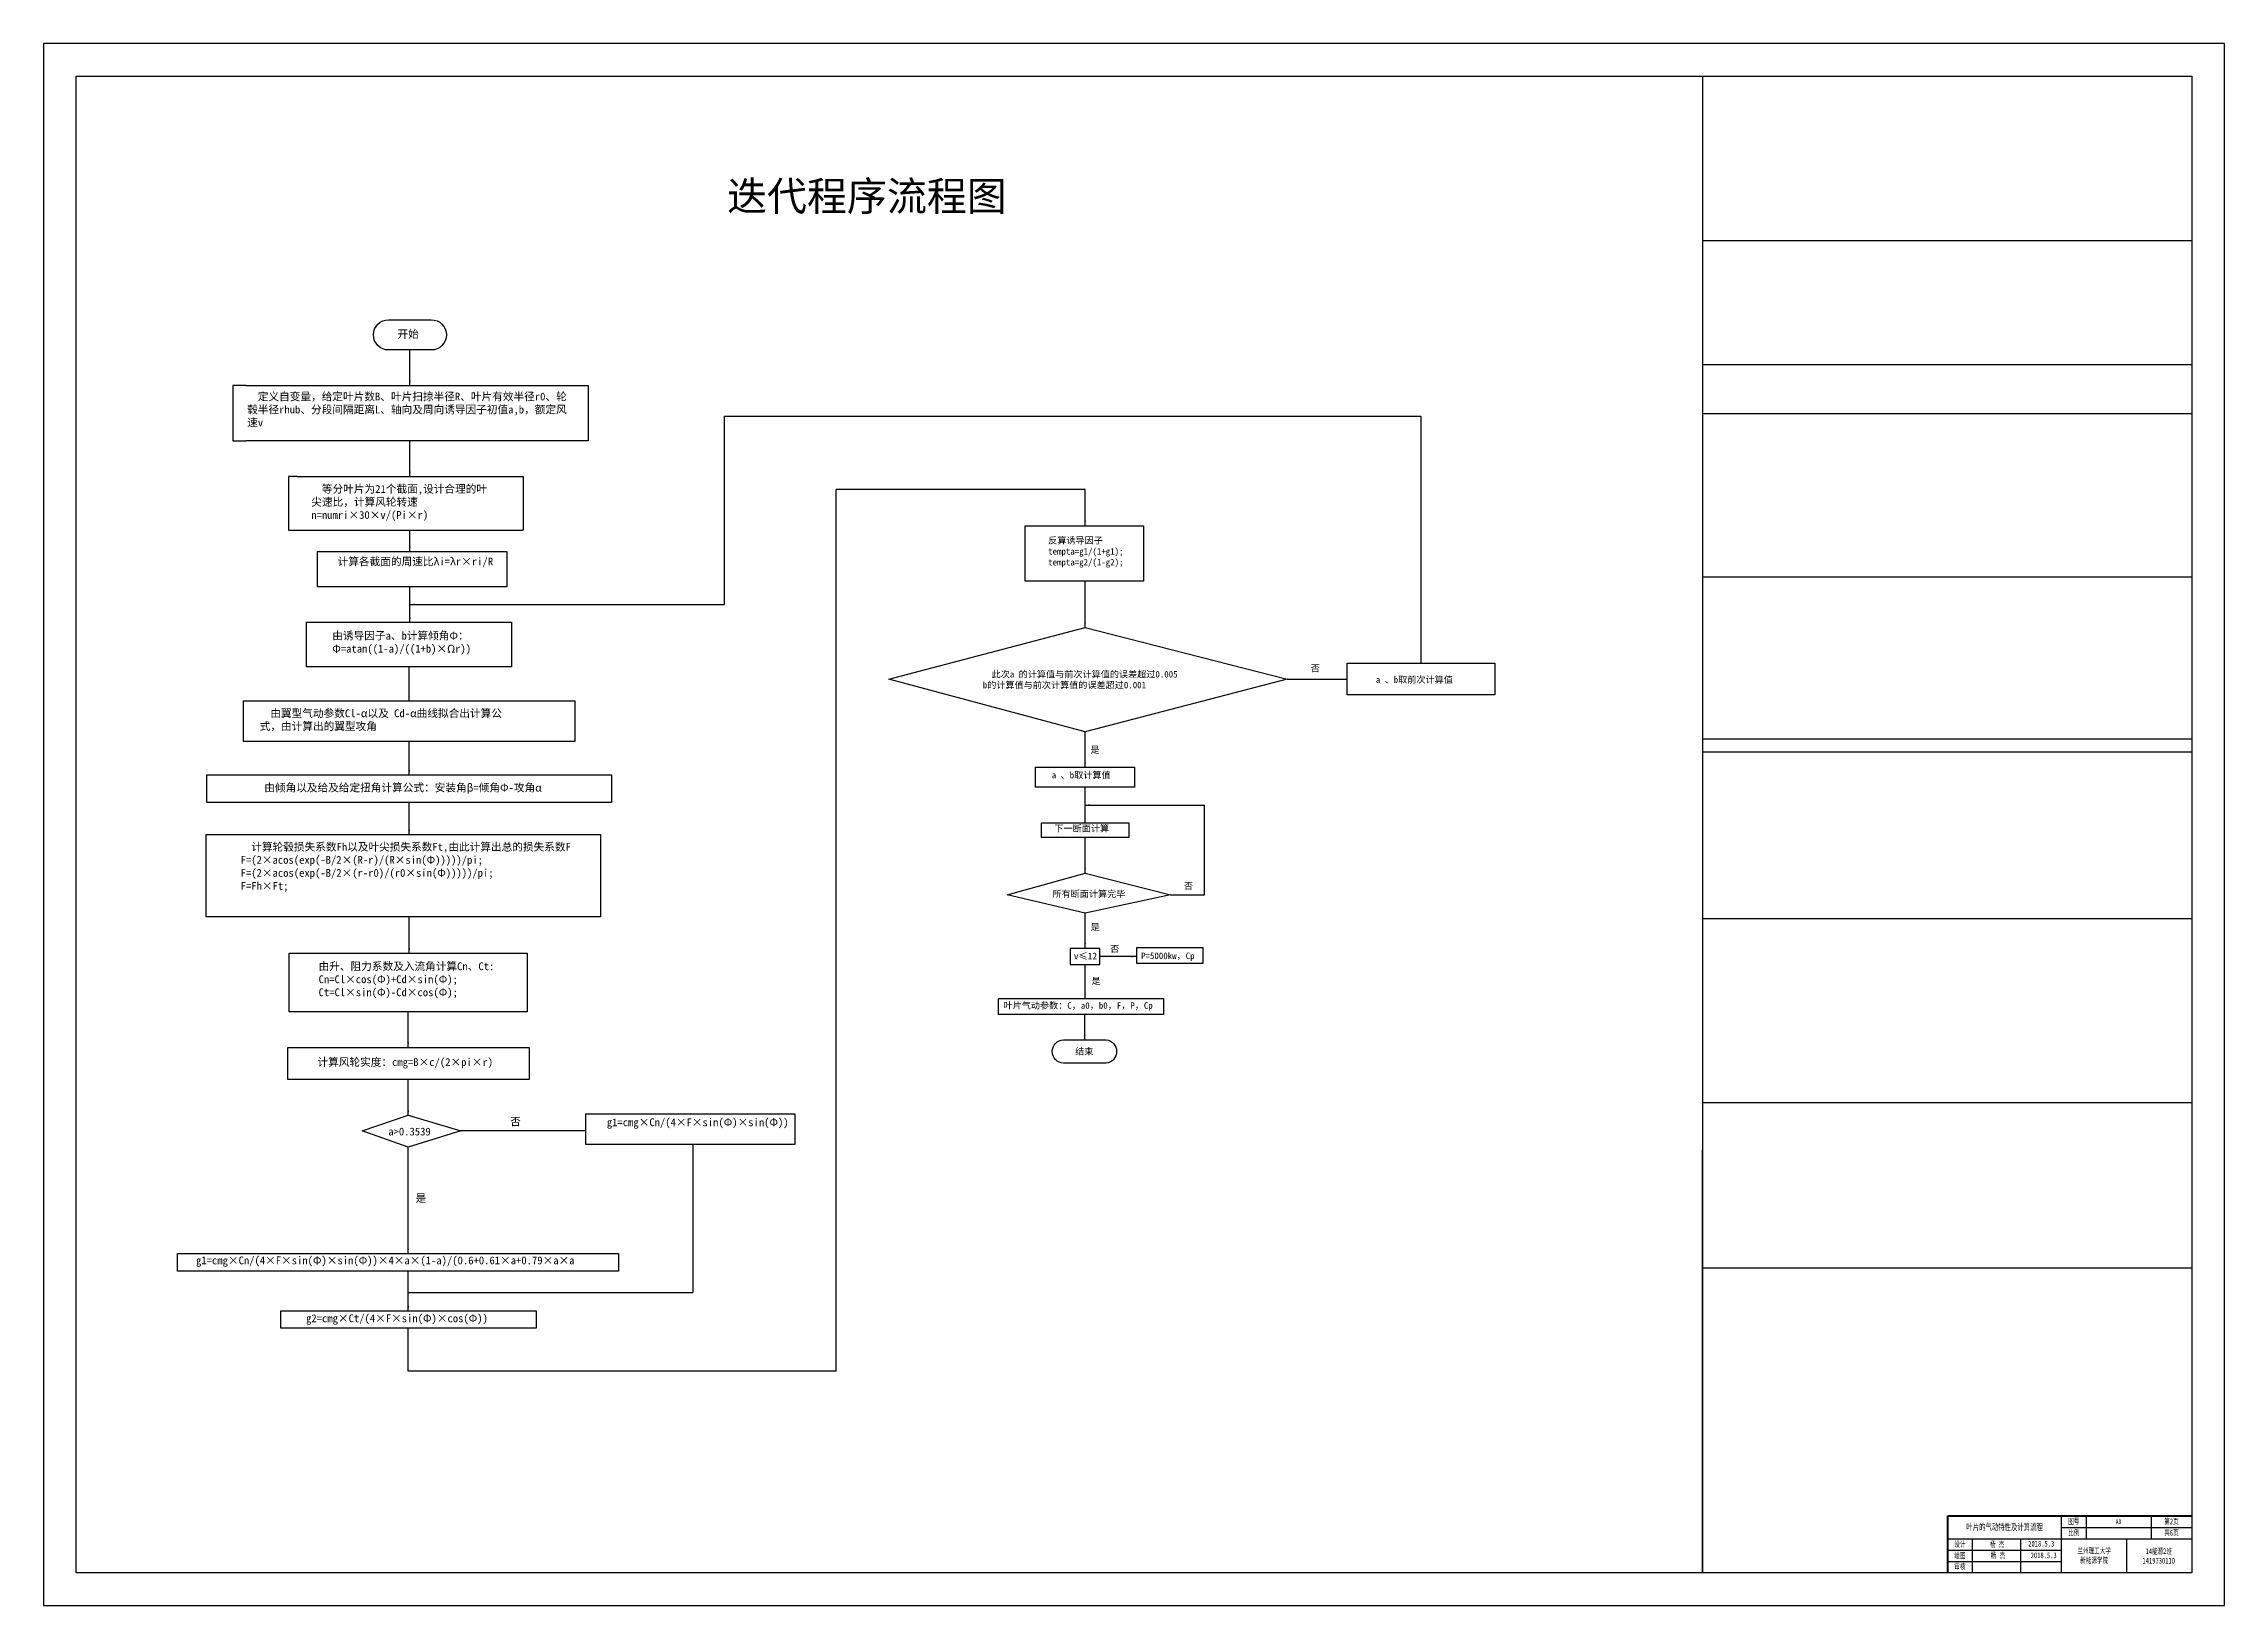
# Model space of a CAD drawing. Header units: millimetres. Extents: x 741 to 2081, y 205 to 1165.
import ezdxf

# ---------------------------------------------------------------- set-up
doc = ezdxf.new("R2010")
doc.units = ezdxf.units.MM
for name, color, linetype, lineweight in [('粗实线', 7, 'Continuous', 50), ('细线', 7, 'Continuous', 25), ('细线 @ 1', 7, 'Continuous', 25)]:
    doc.layers.add(name, color=color, linetype=linetype, lineweight=lineweight)
doc.layers.add('细实线', color=3, linetype='Continuous', lineweight=25, plot=False)
doc.styles.get("Standard").update_dxf_attribs({"font": 'txt', "bigfont": 'gbcbig.shx'})
doc.styles.add('宋体', font='', dxfattribs={"height": 5})
doc.styles.add('文字', font='', dxfattribs={"width": 0.7, "height": 2.5})
doc.styles.get('宋体').set_extended_font_data('SimSun')
doc.styles.get('文字').set_extended_font_data('SimSun')
doc.dimstyles.new('ISO-25', dxfattribs={"dimtxt": 2.5, "dimasz": 2.5, "dimexe": 1.25, "dimexo": 0.625, "dimtad": 1, "dimtxsty": 'Standard', "dimcen": 2.5, "dimadec": 0, "dimazin": 0, "dimtfac": 1, "dimtmove": 0, "dimatfit": 3, "dimfxl": 1, "dimarcsym": 0})

msp = doc.modelspace()

# ---------------------------------------------------------------- linework, layer by layer
for p, q in [((1731, 1145.4), (1760.6, 1145.4)), ((1760.6, 1145.4), (1760.6, 225.4)), ((1760.6, 1145.4), (1760.6, 685.4)), ((1760.6, 1145.4), (1760.6, 915.4)), ((1760.6, 1145.4), (1760.6, 1044.4)), ((2081.3, 1125.4), (2081.3, 1145.4)), ((1760.6, 1044.4), (2061.3, 1044.4)), ((1760.6, 968.1), (2061.3, 968.1)), ((865.6, 955.3), (857.5, 955.3)), ((857.5, 955.3), (857.5, 921.2)), ((865.6, 955.3), (1067.2, 955.3)), ((1067.2, 955.3), (1075.9, 955.3)), ((1075.9, 955.3), (1075.9, 921.2)), ((1760.6, 938.1), (2061.3, 938.1)), ((1159.6, 936.5), (1159.6, 820.7)), ((1587.7, 784.6), (1587.7, 936.5)), ((857.5, 921.2), (865.6, 921.2)), ((1067.2, 921.2), (865.6, 921.2)), ((1075.9, 921.2), (1067.2, 921.2)), ((1760.6, 915.4), (1760.6, 885.4)), ((896.9, 899.4), (891.9, 899.4)), ((891.9, 899.4), (891.9, 866.3)), ((896.9, 899.4), (1035.9, 899.4)), ((1035.9, 899.4), (1035.9, 866.3)), ((1381.3, 891.4), (1228.3, 891.4)), ((1228.3, 349.5), (1228.3, 891.4)), ((891.9, 866.3), (1035.9, 866.3)), ((909.4, 853.3), (1025.9, 853.3)), ((909.4, 853.3), (909.4, 831.6)), ((1025.9, 853.3), (1025.9, 831.6)), ((1025.9, 831.6), (909.4, 831.6)), ((1760.6, 837.7), (2061.3, 837.7)), ((1760.6, 815), (1760.6, 785)), ((1760.6, 738.1), (2061.3, 738.1)), ((1760.6, 730.2), (2061.3, 730.2)), ((1454.7, 642.3), (1454.7, 697.4)), ((1760.6, 707.5), (1760.6, 677.5)), ((841.1, 679.3), (841.1, 628.6)), ((1083.6, 679.3), (1083.6, 628.6)), ((1433.8, 642.3), (1454.7, 642.3)), ((1760.6, 627.6), (2061.3, 627.6)), ((1372.2, 609.3), (1372.2, 599.3)), ((1390.3, 609.3), (1372.2, 609.3)), ((1390.3, 599.3), (1390.3, 609.3)), ((1412.8, 609.6), (1412.8, 600.1)), ((1453.9, 609.6), (1412.8, 609.6)), ((1453.9, 600.1), (1453.9, 609.6)), ((1760.6, 604.9), (1760.6, 574.9)), ((1372.2, 599.3), (1390.3, 599.3)), ((1412.8, 600.1), (1453.9, 600.1)), ((1328.1, 578.4), (1429.4, 578.4)), ((1328.1, 568.6), (1328.1, 578.4)), ((1429.4, 578.4), (1429.4, 568.6)), ((1429.4, 568.6), (1328.1, 568.6)), ((1760.6, 514.6), (2061.3, 514.6)), ((1140.2, 488.7), (1140.2, 397.7)), ((1760.6, 491.9), (1760.6, 461.9)), ((1760.6, 455.4), (1760.6, 485.4)), ((1760.6, 225.4), (1760.6, 455.4)), ((1760.6, 412.9), (2061.3, 412.9)), ((1760.6, 390.2), (1760.6, 360.2)), ((965.4, 349.5), (965.4, 375.8)), ((1228.3, 349.5), (965.4, 349.5)), ((741.3, 225.4), (741.3, 205.4))]:
    msp.add_line(p, q)
at = {"color": 0, "lineweight": -2}
for p, q in [((1911.3, 260.4), (1911.3, 225.4)), ((1981.3, 225.4), (1981.3, 260.4)), ((1911.3, 241.4), (1911.3, 233.4)), ((1926.3, 246.4), (1926.3, 225.4)), ((1956.3, 225.4), (1956.3, 246.4))]:
    msp.add_line(p, q, dxfattribs=at)
at = {"lineweight": 25}
for p, q in [((1911.3, 246.4), (1911.3, 260.4)), ((1981.3, 260.4), (1996.3, 260.4)), ((1996.3, 260.4), (1996.3, 246.4)), ((1996.3, 260.4), (2036.3, 260.4)), ((2036.3, 260.4), (2036.3, 246.4)), ((1911.3, 246.4), (2061.3, 246.4)), ((1981.3, 246.4), (1981.3, 253.4)), ((1981.3, 253.4), (2061.3, 253.4)), ((1911.3, 239.4), (1981.3, 239.4)), ((1911.3, 232.4), (1981.3, 232.4))]:
    msp.add_line(p, q, dxfattribs=at)
at = {"lineweight": 50}
for p, q in [((1911.3, 225.4), (1911.3, 260.4)), ((1911.3, 260.4), (2061.3, 260.4))]:
    msp.add_line(p, q, dxfattribs=at)
at = {"color": 0}
msp.add_line((2021.3, 225.4), (2021.3, 246.4), dxfattribs=at)
for points in [[(2081.3, 1145.4), (2081.3, 1165.4), (741.3, 1165.4), (741.3, 225.4)], [(2061.3, 225.4), (761.3, 225.4), (761.3, 1145.4), (2061.3, 1145.4), (2061.3, 260.4)], [(741.3, 205.4), (1921.3, 205.4), (2061.3, 205.4), (2081.3, 205.4), (2081.3, 1125.4)]]:
    msp.add_lwpolyline(points)
for points in [[(864.1, 761.5), (1067.8, 761.5), (1067.8, 736.4), (864.1, 736.4)], [(1354.5, 686.5), (1408.1, 686.5), (1408.1, 677.4), (1354.5, 677.4)], [(1074.5, 507.5), (1203, 507.5), (1203, 488.7), (1074.5, 488.7)], [(823.6, 421.8), (1094.5, 421.8), (1094.5, 410.9), (823.6, 410.9)], [(887, 386.4), (1043.9, 386.4), (1043.9, 375.8), (887, 375.8)]]:
    msp.add_lwpolyline(points, close=True)
at = {"layer": '细实线', "color": 0, "lineweight": -2}
msp.add_line((1981.3, 225.4), (1981.3, 249.4), dxfattribs=at)
at = {"layer": '细线'}
for p, q in [((1159.6, 936.5), (1587.7, 936.5)), ((1505.5, 774.8), (1542.3, 774.8)), ((841.1, 679.3), (1083.6, 679.3)), ((1333.4, 642.3), (1381.3, 655.6)), ((1381.3, 655.6), (1433.8, 642.3)), ((1381.3, 631), (1333.4, 642.3)), ((1433.8, 642.3), (1381.3, 631)), ((1083.6, 628.6), (841.1, 628.6)), ((892.3, 606.3), (1038.5, 606.3)), ((892.3, 570.2), (892.3, 606.3)), ((1038.5, 606.3), (1038.5, 570.2)), ((1038.5, 570.2), (892.3, 570.2)), ((891.3, 548.4), (1039.6, 548.4)), ((891.3, 528.7), (891.3, 548.4)), ((1039.6, 548.4), (1039.6, 528.7)), ((1039.6, 528.7), (891.3, 528.7)), ((937.1, 497.2), (965.4, 506.8)), ((965.4, 487.2), (937.1, 497.2)), ((965.4, 506.8), (997.6, 497.2)), ((997.6, 497.2), (965.4, 487.2)), ((2061.3, 260.4), (2061.3, 225.4))]:
    msp.add_line(p, q, dxfattribs=at)
msp.add_lwpolyline([(979.5, 995.7, -1), (979.5, 977.1), (953.3, 977.1), (953.3, 977.1, -0.999948), (953.3, 995.7)], format="xyb", close=True, dxfattribs=at)
for points in [[(1344.5, 869.1), (1417.1, 869.1), (1417.1, 835.1), (1344.5, 835.1)], [(902.8, 809.8), (1028.9, 809.8), (1028.9, 782.4), (902.8, 782.4)], [(1260.7, 774.8), (1381.3, 806.5), (1505.5, 774.8), (1381.3, 742.4)], [(1542.3, 784.6), (1633.1, 784.6), (1633.1, 765.1), (1542.3, 765.1)], [(841.6, 716), (1090.3, 716), (1090.3, 698.9), (841.6, 698.9)], [(1350.9, 720.6), (1411.7, 720.6), (1411.7, 708.3), (1350.9, 708.3)]]:
    msp.add_lwpolyline(points, close=True, dxfattribs=at)
msp.add_lwpolyline([(1394.3, 553.1, -0.885738), (1394.3, 538.7), (1368, 538.7), (1368, 538.7, -0.957813), (1368, 553.1)], format="xyb", dxfattribs=at)
msp.add_lwpolyline([(1368, 553.1), (1394.3, 553.1)], dxfattribs=at)

# ---------------------------------------------------------------- texts
at = {"attachment_point": 1}
for s, width, heights, insert, char_height in [('{\\fSimSun|b0|i0|c134|p2;迭代程序流程图}', 187.954, [47], (1161.3, 1080.7), 18), ('{\\fSimSun|b0|i0|c134|p2;  由翼型气动参数Cl-α以及 Cd-α曲线拟合出计算公式，由计算出的翼型攻角}', 157.308, [0], (874.1, 756.2), 4.8), ('{\\fSimSun|b0|i0|c134|p2;  计算轮毂损失系数Fh以及叶尖损失系数Ft,由此计算出总的损失系数F\\PF=(2×acos(exp(-B/2×(R-r)/(R×sin(Φ)))))/pi;\\PF=(2×acos(exp(-B/2×(r-r0)/(r0×sin(Φ)))))/pi;\\PF=Fh×Ft;}', 199.933, [60.1], (862.4, 674.1), 4.8), ('{\\fSimSun|b0|i0|c134|p2;由升、阻力系数及入流角计算Cn、Ct:\\PCn=Cl×cos(Φ)+Cd×sin(Φ);\\PCt=Cl×sin(Φ)-Cd×cos(Φ);}', 167.787, [0], (910.3, 600.7), 4.8), ('{\\fSimSun|b0|i0|c134|p2;计算风轮实度：cmg=B×c/(2×pi×r)}', 113.321, [0], (909.6, 541.8), 4.8), ('{\\fSimSun|b0|i0|c134|p2;a>0.3539}', 21.457, [0], (953.1, 499.1), 4.8), ('{\\fSimSun|b0|i0|c134|p2;否}', 11.802, [0], (1028, 505.2), 4.8), ('{\\fSimSun|b0|i0|c134|p2;g1=cmg×Cn/(4×F×sin(Φ)×sin(Φ))}', 114.092, [0], (1087.4, 504.8), 4.8), ('{\\fSimSun|b0|i0|c134|p2;是}', 12.734, [0], (969.9, 458.1), 4.8), ('{\\fSimSun|b0|i0|c134|p2;g1=cmg×Cn/(4×F×sin(Φ)×sin(Φ))×4×a×(1-a)/(0.6+0.61×a+0.79×a×a}', 328.426, [0], (835, 419.9), 4.8), ('{\\fSimSun|b0|i0|c134|p2;g2=cmg×Ct/(4×F×sin(Φ)×cos(Φ))}', 146.447, [0], (902.6, 384.3), 4.8)]:
    msp.add_mtext_dynamic_manual_height_columns(s, width=width, gutter_width=12.5, heights=heights, dxfattribs=dict(at, insert=insert, char_height=char_height))
for s, insert, char_height, width, attachment_point in [('{\\fSimSun|b0|i0|c134|p2;  定义自变量，给定叶片数B、叶片扫掠半径R、叶片有效半径r0、轮毂半径rhub、分段间隔距离L、轴向及周向诱导因子初值a,b，额定风速v}', (866.4, 950.9), 4.8, 199.538, 1), ('{\\fSimSun|b0|i0|c134|p2;v≤12}', (1381.5, 604.5), 4.2, 133.878, 5), ('{\\fSimSun|b0|i0|c134|p2; P=5000kw，Cp}', (1413, 606.7), 4, 74.081, 1), ('{\\fSimSun|b0|i0|c134|p2;叶片气动参数：C，a0，b0，F，P，Cp}', (1377, 573.6), 4, 102.709, 5)]:
    msp.add_mtext(s, dxfattribs=dict(insert=insert, char_height=char_height, width=width, attachment_point=attachment_point))
at = {"char_height": 4, "attachment_point": 1, "style": '宋体'}
for s, insert, width in [('否', (1519.9, 783.5), 10.93), ('是', (1384.6, 733.4), 40.649), ('下一断面计算', (1362.4, 685), 72.806), ('所有断面计算完毕', (1361.2, 644.8), 78.097), ('否', (1442, 649.7), 17.405), ('是', (1384.7, 624.4), 19.342), ('否', (1396.7, 611), 16.291), ('是', (1385.2, 591.3), 13.247)]:
    msp.add_mtext(s, dxfattribs=dict(at, insert=insert, width=width))
at = {"lineweight": 25, "attachment_point": 5, "style": '文字'}
for s, insert, char_height, width in [('{\\C0;叶片的气动特性及计算流程}', (1946.3, 253.4), 4, 70), ('A0', (2016.3, 256.9), 3, 40), ('兰州理工大学 \\P新能源学院', (2001.3, 235.9), 3.5, 40), ('{\\C0;14能源2班\\P1419730110}', (2041, 235.8), 3.5, 40)]:
    msp.add_mtext(s, dxfattribs=dict(at, insert=insert, char_height=char_height, width=width))
at = {"lineweight": 25, "attachment_point": 5}
for s, insert, char_height, width in [('{\\fSimSun|b0|i0|c134|p2;\\W0.7;图号}', (1988.8, 256.9), 3.5, 15), ('{\\fSimSun|b0|i0|c134|p2;\\W0.7;第2页}', (2048.8, 256.9), 3.5, 25), ('{\\fSimSun|b0|i0|c134|p2;\\H1.4x;\\W0.7;\\C0;设计}', (1918.8, 242.9), 2.5, 15), ('{\\fSimSun|b0|i0|c134|p2;\\W0.7;比例}', (1988.8, 249.9), 3.5, 15), ('{\\fSimSun|b0|i0|c134|p2;\\W0.7;共6页}', (2048.8, 249.9), 3.5, 25), ('{\\fSimSun|b0|i0|c134|p2;\\W0.7;\\C0;绘图}', (1918.8, 235.9), 3.5, 15)]:
    msp.add_mtext(s, dxfattribs=dict(at, insert=insert, char_height=char_height, width=width))
at = {"layer": '粗实线', "color": 0, "lineweight": -2, "ltscale": 0.5, "char_height": 3.5, "style": '文字'}
for s, insert, width, attachment_point in [('杨 杰', (1937.8, 238), 44.357, 1), ('2018.5.3', (1962.3, 236.2), 6.648, 4)]:
    msp.add_mtext(s, dxfattribs=dict(at, insert=insert, width=width, attachment_point=attachment_point))
at = {"layer": '细实线', "color": 0, "lineweight": -2, "char_height": 3.5, "attachment_point": 5, "style": '文字'}
for s, insert, width in [('杨 杰', (1941.7, 242.8), 30), ('2018.5.3', (1968.8, 243.3), 25), ('审核', (1918.8, 229.1), 15)]:
    msp.add_mtext(s, dxfattribs=dict(at, insert=insert, width=width))
at = {"layer": '细线 @ 1', "attachment_point": 1, "style": '宋体'}
for s, width, insert, char_height in [('\\pxqc;开始', 56.388, (937.1, 989.3), 4.8), ('  等分叶片为21个截面,设计合理的叶尖速比，计算风轮转速n=numri×30×v/(Pi×r)', 113.079, (905.8, 894.1), 4.8), ('反算诱导因子\\Ptempta=g1/(1+g1);\\Ptempta=g2/(1-g2);', 66.635, (1358.6, 862), 4), ('计算各截面的周速比λi=λr×ri/R', 91.863, (922, 849.5), 4.8), ('由诱导因子a、b计算倾角Φ：\\PΦ=atan((1-a)/((1+b)×Ωr))', 92.783, (918.7, 803.9), 4.8), ('  此次a 的计算值与前次计算值的误差超过0.005\\Pb的计算值与前次计算值的误差超过0.001', 146.806, (1318.4, 779.8), 4), ('a 、b取前次计算值', 62.461, (1559.9, 776.5), 4), ('\\pxt38;由倾角以及给及给定扭角计算公式：安装角β=倾角Φ-攻角α', 197.587, (876.9, 710.5), 4.8), ('a 、b取计算值', 105.533, (1360.8, 717.8), 4), ('\\pxi3.57167;结束', 56.388, (1360.9, 548), 4)]:
    msp.add_mtext_dynamic_manual_height_columns(s, width=width, gutter_width=25, heights=[0], dxfattribs=dict(at, insert=insert, char_height=char_height))

# ---------------------------------------------------------------- leaders
at = {"color": 0, "lineweight": -3}
for points in [[(966.4, 955.3), (966.4, 977.1)], [(966.4, 899.4), (966.4, 921.2)], [(1381.3, 869.1), (1381.3, 891.4)], [(966.4, 853.3), (966.4, 866.3)], [(966.4, 809.8), (966.4, 831.6)], [(1381.3, 806.5), (1381.3, 835.1)], [(966.4, 820.7), (1159.6, 820.7)], [(965.9, 761.5), (965.9, 782.4)], [(1381.3, 720.6), (1381.3, 742.4)], [(966, 716), (966, 736.4)], [(966, 679.3), (966, 698.9)], [(1381.3, 686.5), (1381.3, 708.3)], [(1381.3, 697.4), (1454.7, 697.4)], [(1381.3, 655.6), (1381.3, 677.4)], [(1381.3, 609.3), (1381.3, 631)], [(966, 606.3), (966, 628.6)], [(1413, 604.3), (1390.3, 604.3)], [(1381.3, 578.4), (1381.3, 599.3)], [(965.4, 548.4), (965.4, 570.2)], [(1381.1, 553.1), (1381.1, 568.6)], [(965.4, 506.8), (965.4, 528.7)], [(1074.5, 497.2), (997.6, 497.2)], [(965.4, 421.8), (965.4, 487.2)], [(965.4, 386.4), (965.4, 410.9)], [(965.4, 397.7), (1140.2, 397.7)]]:
    msp.add_leader(points, dimstyle='ISO-25', override={"dimasz": 3, "dimclrd": 0}, dxfattribs=at)

doc.saveas('drawing.dxf')
